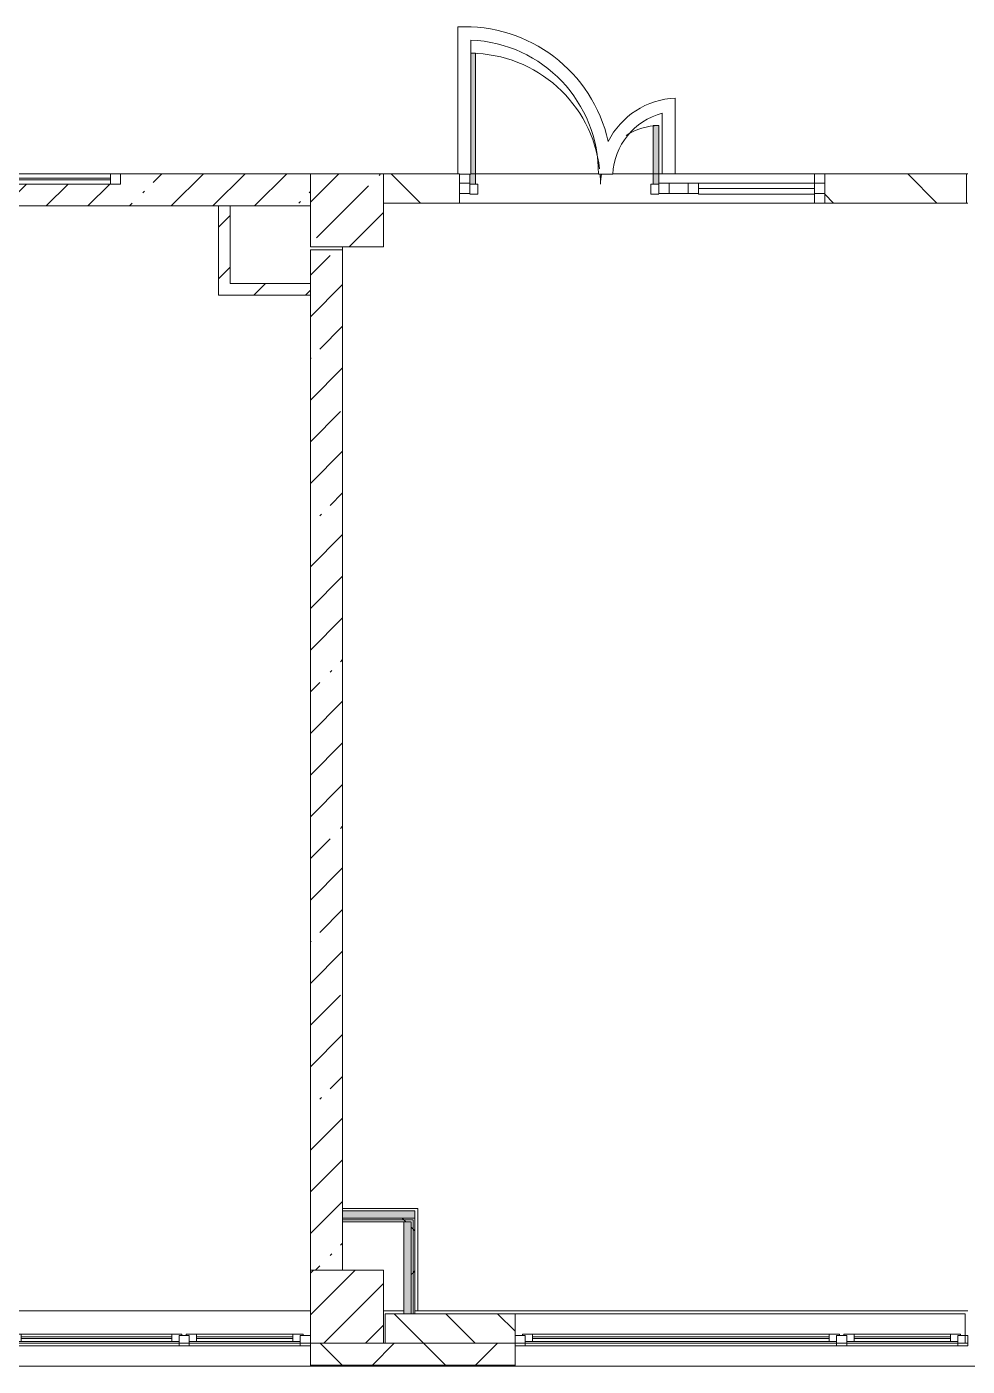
# Model space of a CAD drawing. Header units: millimetres. Extents: x 81037 to 284518, y -8553 to 29000.
# Drawn here: x 202976 to 209413, y -258 to 8906 of the extents above; entities that cross this region are included whole.
import ezdxf

# ---------------------------------------------------------------- set-up
doc = ezdxf.new("R2010")
doc.units = ezdxf.units.MM
for name, color, linetype, lineweight, true_color in [('A-DETL-GENF-9', 7, 'Continuous', 5, 0xaaaaaa), ('A-DOOR-4', 7, 'Continuous', 5, 0xe2e2e2), ('A-DOOR-5', 7, 'Continuous', 5, 0xaaaaaa), ('A-FLOR-2', 7, 'Continuous', 5, 0xaaaaaa), ('I-WALL-4', 7, 'Continuous', 5, 0xe7e7e7)]:
    doc.layers.add(name, color=color, linetype=linetype, lineweight=lineweight, true_color=true_color)
for name, color, linetype, lineweight in [('A-GLAZ-2', 7, 'Continuous', 5), ('A-GLAZ-CURT-1', 7, 'Continuous', 5), ('A-GLAZ-CWMG-2', 7, 'Continuous', 5), ('A-WALL', 7, 'Continuous', 9), ('A-WALL-4', 7, 'Continuous', 5), ('I-WALL-6', 7, 'Continuous', 5), ('S-COLS-1', 7, 'Continuous', 5)]:
    doc.layers.add(name, color=color, linetype=linetype, lineweight=lineweight)
pattern_1 = [(45, (157507.65, 0), (-285.123, 285.123), []), (45, (157792.77, 0), (-285.123, 285.123), [504.031, -100.806, 16.764, -84.042])]
pattern_2 = [(45, (157507.65, 0), (-176.7767, 176.7767), [])]
pattern_3 = [(45, (157507.65, 0), (-530.33, 530.33), []), (135, (157507.65, 0), (-530.33, -530.33), [])]

# ---------------------------------------------------------------- blocks, each defined once
blk = doc.blocks.new('BSC_Колонна _Прямоугольная - 500х500-V41-2_1_3_птичка')
at = {"layer": 'S-COLS-1'}
h = blk.add_hatch(dxfattribs=at)
h.set_pattern_fill('FP_55', color=256, style=0, pattern_type=2)
h.set_pattern_definition([(45, (-47660, -7650), (-285.123, 285.123), []), (45, (-47374.88, -7650), (-285.123, 285.123), [504.031, -100.806, 16.764, -84.042])])
h.paths.add_polyline_path([(-250, -250), (250, -250), (250, 250), (-250, 250), (-250, 100.3)])
for p, q in [((250, 250), (-250, 250)), ((-250, 250), (-250, -250)), ((250, -250), (250, 250)), ((-250, -250), (250, -250))]:
    blk.add_line(p, q, dxfattribs=at)
blk = doc.blocks.new('BSC_Колонна _Прямоугольная - 500х500-V48-2_1_3_птичка')
at = {"layer": 'S-COLS-1'}
h = blk.add_hatch(dxfattribs=at)
h.set_pattern_fill('FP_62', color=256, style=0, pattern_type=2)
h.set_pattern_definition([(45, (-47660, -150), (-285.123, 285.123), []), (45, (-47374.88, -150), (-285.123, 285.123), [504.031, -100.806, 16.764, -84.042])])
h.paths.add_polyline_path([(-250, -250), (250, -250), (250, 250), (-250, 250), (-250, 80.5)])
for p, q in [((250, 250), (-250, 250)), ((-250, 250), (-250, -250)), ((250, -250), (250, 250)), ((-250, -250), (250, -250))]:
    blk.add_line(p, q, dxfattribs=at)
blk = doc.blocks.new('120_Окно_СКБ_2Ст - 120_Окно_СКБ_2Ст 3100х2500 _мал_ створка слева-2_-V81-2_1_3_птичка')
at = {"layer": 'A-GLAZ-2'}
for p, q in [((-1550, -127), (-1550, -57)), ((-1550, -57), (-1480, -57)), ((1550, -57), (-1550, -57)), ((-1480, -57), (-1480, -127)), ((-720, -87), (-1480, -87)), ((-1480, -87), (-1480, -127)), ((-1430, -137), (-1430, -87)), ((-770, -137), (-770, -87)), ((-720, -127), (-720, -57)), ((-720, -57), (-650, -57)), ((-720, -127), (-720, -87)), ((-650, -57), (-650, -127)), ((1480, -87), (-650, -87)), ((-650, -87), (-650, -127)), ((-600, -137), (-600, -87)), ((1430, -137), (1430, -87)), ((1480, -127), (1480, -57)), ((1480, -57), (1550, -57)), ((1480, -127), (1480, -87)), ((1550, -57), (1550, -127)), ((-1480, -127), (-1550, -127)), ((-1550, -127), (-1500, -127)), ((-1480, -127), (-1500, -127)), ((-1500, -127), (-1500, -137)), ((-1500, -137), (-700, -137)), ((-700, -137), (-1500, -137)), ((-1430, -107), (-770, -107)), ((-770, -117), (-1430, -117)), ((-650, -127), (-720, -127)), ((-700, -127), (-720, -127)), ((-700, -127), (-670, -127)), ((-700, -137), (-700, -127)), ((-650, -127), (-670, -127)), ((-670, -127), (-670, -137)), ((-670, -137), (1500, -137)), ((1500, -137), (-670, -137)), ((-600, -107), (1430, -107)), ((1430, -117), (-600, -117)), ((1550, -127), (1480, -127)), ((1500, -127), (1480, -127)), ((1500, -127), (1550, -127)), ((1500, -137), (1500, -127))]:
    blk.add_line(p, q, dxfattribs=at)
blk = doc.blocks.new('120_Окно_СКБ_2Ст - 120_Окно_СКБ_2Ст 2100х2500 _мал створка СЛЕВА_-V83-2_1_3_птичка')
at = {"layer": 'A-GLAZ-2'}
for p, q in [((-1050, -127), (-1050, -57)), ((-1050, -57), (-980, -57)), ((1050, -57), (-1050, -57)), ((-980, -57), (-980, -127)), ((-220, -87), (-980, -87)), ((-980, -87), (-980, -127)), ((-930, -137), (-930, -87)), ((-270, -137), (-270, -87)), ((-220, -127), (-220, -57)), ((-220, -57), (-150, -57)), ((-220, -127), (-220, -87)), ((-150, -57), (-150, -127)), ((980, -87), (-150, -87)), ((-150, -87), (-150, -127)), ((-100, -137), (-100, -87)), ((930, -137), (930, -87)), ((980, -127), (980, -57)), ((980, -57), (1050, -57)), ((980, -127), (980, -87)), ((1050, -57), (1050, -127)), ((-980, -127), (-1050, -127)), ((-1050, -127), (-1000, -127)), ((-980, -127), (-1000, -127)), ((-1000, -127), (-1000, -137)), ((-1000, -137), (-200, -137)), ((-200, -137), (-1000, -137)), ((-930, -107), (-270, -107)), ((-270, -117), (-930, -117)), ((-150, -127), (-220, -127)), ((-200, -127), (-220, -127)), ((-200, -127), (-170, -127)), ((-200, -137), (-200, -127)), ((-150, -127), (-170, -127)), ((-170, -127), (-170, -137)), ((-170, -137), (1000, -137)), ((1000, -137), (-170, -137)), ((-100, -107), (930, -107)), ((930, -117), (-100, -117)), ((1050, -127), (980, -127)), ((1000, -127), (980, -127)), ((1000, -127), (1050, -127)), ((1000, -137), (1000, -127))]:
    blk.add_line(p, q, dxfattribs=at)
blk = doc.blocks.new('120_Окно_СКБ_1Ст - 120_Окно_СКБ_1Ст 400х1200 EI30-24228621-2_1_3_птичка')
at = {"layer": 'A-GLAZ-2'}
for p, q in [((-600, 40), (-600, 110)), ((-600, 110), (-530, 110)), ((600, 110), (-600, 110)), ((-530, 110), (-530, 40)), ((530, 40), (530, 110)), ((530, 110), (600, 110)), ((600, 110), (600, 40)), ((-530, 40), (-600, 40)), ((-600, 40), (600, 40)), ((530, 80), (-530, 80)), ((530, 70), (-530, 70)), ((600, 40), (530, 40))]:
    blk.add_line(p, q, dxfattribs=at)
blk = doc.blocks.new('Прямоугольный импост - 50 x 70 мм-31700031-2_1_3_птичка')
at = {"layer": 'A-GLAZ-CWMG-2'}
for p, q in [((-70, 35), (0, 35)), ((-70, -35), (-70, 35)), ((0, 35), (0, -35)), ((0, -35), (-70, -35))]:
    blk.add_line(p, q, dxfattribs=at)
blk = doc.blocks.new('Дверь_Витражная_остекление_ - ДВН_ДАО_Главный вход_1200 в свету-V190-2_1_3_птичка')
at = {"layer": 'A-DOOR-4'}
for points in [[(-639.4, 30), (-607.5, 30), (-607.5, 925), (-639.4, 925), (-639.4, 97), (-647.5, 97), (-647.5, 30)], [(647.5, 30), (647.5, 430), (607.5, 430), (607.5, 30)]]:
    blk.add_hatch(color=256, dxfattribs=at).paths.add_polyline_path(points)
at = {"layer": 'A-DETL-GENF-9'}
for p, q in [((-607.5, 925), (-639.4, 925)), ((-607.5, 30), (-607.5, 925)), ((647.5, 430), (607.5, 430)), ((607.5, 430), (607.5, 30)), ((647.5, 35), (647.5, 430)), ((-647.5, 97), (-647.5, 35)), ((-647.5, 30), (-607.5, 30)), ((-592.5, 30), (-647.5, 30)), ((-592.5, -40), (-592.5, 30)), ((592.5, -40), (592.5, 30)), ((592.5, 30), (647.5, 30)), ((607.5, 30), (647.5, 30)), ((-647.5, -40), (-592.5, -40)), ((647.5, -40), (592.5, -40))]:
    blk.add_line(p, q, dxfattribs=at)
at = {"layer": 'A-DOOR-5'}
for p, q in [((647.5, 430), (647.5, 35)), ((-647.5, 97), (-647.5, 35))]:
    blk.add_line(p, q, dxfattribs=at)
for centre, radius, start, end in [((-647.5, 30), 895, 6.64416, 89.47443), ((647.5, 30), 400, 90, 124.04878), ((-647.5, 30), 895, 360, 4.36056), ((647.5, 30), 400, 170.15178, 180)]:
    blk.add_arc(centre, radius, start, end, dxfattribs=at)
blk = doc.blocks.new('Системная панель - Стемалит - 40мм-32257327-2_1_3_птичка')
at = {"layer": 'A-GLAZ-CURT-1'}
for p, q in [((65, 35), (-65, 35)), ((-65, 35), (-65, -35)), ((65, -35), (65, 35)), ((-65, -35), (65, -35))]:
    blk.add_line(p, q, dxfattribs=at)
blk = doc.blocks.new('Прямоугольный импост - 50 x 70 мм-31687886-2_1_3_птичка')
at = {"layer": 'A-GLAZ-CWMG-2'}
for p, q in [((-35, 35), (35, 35)), ((-35, -35), (-35, 35)), ((35, 35), (35, -35)), ((35, -35), (-35, -35))]:
    blk.add_line(p, q, dxfattribs=at)
blk = doc.blocks.new('Прямоугольный импост - 50 x 70 мм-31701779-2_1_3_птичка')
at = {"layer": 'A-GLAZ-CWMG-2'}
for p, q in [((0, 35), (-70, 35)), ((-70, 35), (-70, -35)), ((0, -35), (0, 35)), ((-70, -35), (0, -35))]:
    blk.add_line(p, q, dxfattribs=at)
blk = doc.blocks.new('Системная панель - Стекло - 40мм-V191-2_1_3_птичка')
at = {"layer": 'A-GLAZ-CURT-1'}
for p, q in [((397.5, 0), (-397.5, 0)), ((-397.5, 0), (-397.5, -40)), ((397.5, -40), (397.5, 0)), ((-397.5, -40), (397.5, -40))]:
    blk.add_line(p, q, dxfattribs=at)
blk = doc.blocks.new('Прямоугольный импост - 50 x 70 мм-31702100-2_1_3_птичка')
at = {"layer": 'A-GLAZ-CWMG-2'}
for p, q in [((-35, 35), (35, 35)), ((-35, -35), (-35, 35)), ((35, 35), (35, -35)), ((35, -35), (-35, -35))]:
    blk.add_line(p, q, dxfattribs=at)
blk = doc.blocks.new('Прямоугольный импост - 50 x 70 мм-31720914-2_1_3_птичка')
at = {"layer": 'A-GLAZ-CWMG-2'}
blk.add_line((6460, 7920), (5665, 7920), dxfattribs=at)

msp = doc.modelspace()

# ---------------------------------------------------------------- hatches: boundary and pattern name
at = {"layer": 'A-WALL-4'}
h = msp.add_hatch(dxfattribs=at)
h.set_pattern_fill('FP_81', color=256, style=0, pattern_type=2)
h.set_pattern_definition([(135, (157507.65, 0), (-176.7767, -176.7767), [])])
h.paths.add_polyline_path([(206317.7, -100), (206317.7, 100), (205427.7, 100), (205427.7, -100), (205523, -100)])
h = msp.add_hatch(dxfattribs=at)
h.set_pattern_fill('FP_71', color=256, style=0, pattern_type=2)
h.set_pattern_definition([(45, (157507.65, 0), (-353.5534, 353.5534), []), (135, (157507.65, 0), (-353.5534, -353.5534), [])])
h.paths.add_polyline_path([(233207.7, -250), (233207.7, -100), (229067.7, -100), (229067.7, -250), (232421.1, -250)])
h.paths.add_polyline_path([(226856, -250), (228167.7, -250), (228167.7, -100), (224567.7, -100), (224567.7, -250), (225000.9, -250)])
h.paths.add_polyline_path([(219435.8, -250), (219567.7, -250), (219567.7, -100), (218417.7, -100), (218417.7, -250), (218508.3, -250)])
h.paths.add_polyline_path([(214417.7, -250), (214667.7, -250), (214667.7, -100), (213917.7, -100), (213917.7, -250), (214334.4, -250)])
h.paths.add_polyline_path([(216317.7, -250), (216317.7, -100), (215567.7, -100), (215567.7, -250), (215725.7, -250)])
h.paths.add_polyline_path([(222667.7, -250), (223667.7, -250), (223667.7, -100), (222667.7, -100)])
h.paths.add_polyline_path([(210817.7, -250), (210817.7, -100), (209417.7, -100), (209417.7, -250), (210160.6, -250)])
h.paths.add_polyline_path([(206317.7, -250), (206317.7, -100), (204917.7, -100), (204917.7, -250), (205523, -250)])
h.paths.add_polyline_path([(202740.4, -250), (202817.7, -250), (202817.7, -100), (202444, -100), (202444, -250)])
h.paths.add_polyline_path([(200917.7, -250), (201544, -250), (201544, -100), (200167.7, -100), (200167.7, -250), (200885.4, -250)])
h.paths.add_polyline_path([(193397.7, -250), (193397.7, -100), (192277.7, -100), (192277.7, -250), (193001.5, -250)])
h.paths.add_polyline_path([(196547.7, -250), (197067.7, -250), (197067.7, -100), (195497.7, -100), (195497.7, -250), (196247.8, -250)])
h.paths.add_polyline_path([(190682.7, -250), (191377.7, -250), (191377.7, -100), (190517.7, -100), (190517.7, -250)])
h.paths.add_polyline_path([(188363.9, -250), (188417.7, -250), (188417.7, -100), (186717.4, -100), (186717.4, -250), (187900.1, -250)])
h.paths.add_polyline_path([(179552.4, -250), (180217.7, -250), (180217.7, -100), (179117.7, -100), (179117.7, -250)])
h.paths.add_polyline_path([(173987.3, -250), (174767.7, -250), (174767.7, -100), (173617.7, -100), (173617.7, -250)])
h.paths.add_polyline_path([(175667.7, -250), (176317.7, -250), (176317.7, -100), (175667.7, -100)])
h.paths.add_polyline_path([(182317.7, -250), (183917.4, -250), (183917.4, -100), (182317.7, -100)])
h.paths.add_polyline_path([(166067.7, -250), (166067.7, -100), (162137.7, -100), (162137.7, -250), (165639.6, -250)])
h.paths.add_polyline_path([(160074.5, -250), (161237.7, -250), (161237.7, -100), (157247.7, -100), (157247.7, -250), (158219.5, -250)])
h.paths.add_polyline_path([(169167.7, -250), (170517.7, -250), (170517.7, -100), (169167.7, -100)])
at = {"layer": 'I-WALL-4'}
for points in [[(205631.7, 755), (205631.7, 805), (205137.7, 805), (205137.7, 755), (205523, 755)], [(205606.7, 100), (205606.7, 730), (205556.7, 730), (205556.7, 100)]]:
    msp.add_hatch(color=256, dxfattribs=at).paths.add_polyline_path(points)
at = {"layer": 'I-WALL-6'}
h = msp.add_hatch(dxfattribs=at)
h.set_pattern_fill('FP_79', color=256, style=0, pattern_type=2)
h.set_pattern_definition(pattern_1)
h.paths.add_polyline_path([(202740.4, 7680), (204917.7, 7680), (204917.7, 7900), (203617.7, 7900), (203617.7, 7830), (202417.7, 7830), (202417.7, 7900), (200917.7, 7900), (200917.7, 7680), (201697.7, 7680)])
h = msp.add_hatch(dxfattribs=at)
h.set_pattern_fill('FP_82', color=256, style=0, pattern_type=2)
h.set_pattern_definition([(135, (157507.65, 0), (-353.5534, -353.5534), [])])
h.paths.add_polyline_path([(209407.7, 7700), (209407.7, 7900), (208437.7, 7900), (208437.7, 7700)])
h.paths.add_polyline_path([(205417.7, 7700), (205937.7, 7700), (205937.7, 7900), (205417.7, 7900), (205417.7, 7750.3)])
h = msp.add_hatch(dxfattribs=at)
h.set_pattern_fill('FP_83', color=256, style=0, pattern_type=2)
h.set_pattern_definition(pattern_2)
h.paths.add_polyline_path([(204367.7, 7070), (204367.7, 7680), (204287.7, 7680), (204287.7, 7070)])
h = msp.add_hatch(dxfattribs=at)
h.set_pattern_fill('FP_79', color=256, style=0, pattern_type=2)
h.set_pattern_definition(pattern_1)
h.paths.add_polyline_path([(205022.4, 400), (205137.7, 400), (205137.7, 7380), (204917.7, 7380), (204917.7, 400), (205020.4, 400)])
h = msp.add_hatch(dxfattribs=at)
h.set_pattern_fill('FP_83', color=256, style=0, pattern_type=2)
h.set_pattern_definition(pattern_2)
h.paths.add_polyline_path([(204917.7, 7070), (204917.7, 7150), (204367.7, 7150), (204367.7, 7070), (204595.5, 7070)])
h = msp.add_hatch(dxfattribs=at)
h.set_pattern_fill('FP_165', color=256, style=0, pattern_type=2)
h.set_pattern_definition(pattern_3)
h.paths.add_polyline_path([(205619.2, 742.5), (205631.7, 742.5), (205631.7, 755), (205137.7, 755), (205137.7, 742.5), (205523, 742.5)])
h = msp.add_hatch(dxfattribs=at)
h.set_pattern_fill('FP_165', color=256, style=0, pattern_type=2)
h.set_pattern_definition(pattern_3)
h.paths.add_polyline_path([(205606.7, 730), (205619.2, 730), (205619.2, 742.5), (205137.7, 742.5), (205137.7, 730), (205556.7, 730)])
h = msp.add_hatch(dxfattribs=at)
h.set_pattern_fill('FP_165', color=256, style=0, pattern_type=2)
h.set_pattern_definition(pattern_3)
h.paths.add_polyline_path([(205631.7, 100), (205631.7, 742.5), (205619.2, 742.5), (205619.2, 100)])
h = msp.add_hatch(dxfattribs=at)
h.set_pattern_fill('FP_165', color=256, style=0, pattern_type=2)
h.set_pattern_definition(pattern_3)
h.paths.add_polyline_path([(205619.2, 100), (205619.2, 730), (205606.7, 730), (205606.7, 100)])

# ---------------------------------------------------------------- linework, layer by layer
at = {"layer": 'A-FLOR-2'}
for p, q in [((205925.7, 8904.6), (205925.7, 7900)), ((206015.7, 7897), (206015.7, 8815.2)), ((207414.7, 7900), (207414.7, 8418.4)), ((207324.7, 8314.2), (207324.7, 7900)), ((205937.7, 7897), (206015.7, 7897)), ((206015.7, 7900), (206888.1, 7900)), ((206888.2, 7897), (206986.2, 7897)), ((206986.6, 7900), (208437.7, 7900)), ((208367.7, 7900), (207414.7, 7900)), ((208367.7, 7835), (208367.7, 7900)), ((209407.7, 7900), (209417.7, 7900)), ((208367.7, 7700), (208367.7, 7760)), ((209417.7, 7700), (209407.7, 7700)), ((205137.7, 7400), (205137.7, 7380)), ((205137.7, 820), (205651.7, 820)), ((205651.7, 820), (205651.7, 120))]:
    msp.add_line(p, q, dxfattribs=at)
for centre, radius, start, end in [((205978.3, 7906), 1000, 12.44956, 93.01125), ((205978.3, 7906), 910, 359.43333, 87.64026), ((207439.7, 7875), 544, 92.63401, 153.04618), ((207439.7, 7875), 454, 104.67311, 177.22246)]:
    msp.add_arc(centre, radius, start, end, dxfattribs=at)
at = {"layer": 'A-WALL'}
for p, q in [((204367.7, 7680), (204287.7, 7680)), ((204917.7, 7070), (204917.7, 7150)), ((205137.7, 805), (205137.7, 730)), ((205137.7, 755), (205631.7, 755)), ((205137.7, 742.5), (205619.2, 742.5)), ((205619.2, 100), (205619.2, 742.5)), ((205606.7, 730), (205556.7, 730)), ((205606.7, 100), (205606.7, 730)), ((205427.7, -100), (206317.7, -100)), ((204917.7, -250), (206317.7, -250)), ((204917.7, -253), (206317.7, -253))]:
    msp.add_line(p, q, dxfattribs=at)
at = {"layer": 'A-WALL-4'}
for p, q in [((205427.7, 100), (205427.7, -100)), ((205427.7, 100), (209397.7, 100)), ((206317.7, -258), (206317.7, 100)), ((209397.7, -100), (209397.7, 100)), ((204917.7, -100), (204917.7, -258)), ((205417.7, -100), (205427.7, -100)), ((215567.7, -258), (182317.7, -258))]:
    msp.add_line(p, q, dxfattribs=at)
at = {"layer": 'I-WALL-6'}
for p, q in [((204917.7, 7900), (203617.7, 7900)), ((205937.7, 7900), (205417.7, 7900)), ((205937.7, 7700), (205937.7, 7900)), ((206015.7, 7900), (206888.1, 7900)), ((206986.6, 7900), (207324.7, 7900)), ((208367.7, 7900), (209407.7, 7900)), ((208437.7, 7900), (208437.7, 7700)), ((209407.7, 7700), (209407.7, 7900)), ((209407.7, 7700), (205417.7, 7700)), ((201697.7, 7680), (204287.7, 7680)), ((204287.7, 7680), (204287.7, 7070)), ((204367.7, 7150), (204367.7, 7680)), ((204367.7, 7680), (204917.7, 7680)), ((205137.7, 7380), (204917.7, 7380)), ((204917.7, 7380), (204917.7, 7150)), ((205137.7, 805), (205137.7, 7380)), ((204917.7, 7150), (204367.7, 7150)), ((204287.7, 7070), (204917.7, 7070)), ((204917.7, 7070), (204917.7, 400)), ((205631.7, 805), (205137.7, 805)), ((205631.7, 100), (205631.7, 805)), ((205137.7, 400), (205137.7, 730)), ((205137.7, 730), (205556.7, 730)), ((205556.7, 730), (205556.7, 100)), ((201196.8, 120), (204917.7, 120)), ((205417.7, 120), (205556.7, 120)), ((205631.7, 120), (209417.7, 120)), ((204917.7, -100), (202817.7, -100)), ((209417.7, -100), (206317.7, -100))]:
    msp.add_line(p, q, dxfattribs=at)

# ---------------------------------------------------------------- block references
at = {"layer": 'A-DOOR-5'}
msp.add_blockref('Дверь_Витражная_остекление_ - ДВН_ДАО_Главный вход_1200 в свету-V190-2_1_3_птичка', (206655.2, 7800), dxfattribs=at)
at = {"layer": 'A-GLAZ-2'}
msp.add_blockref('120_Окно_СКБ_1Ст - 120_Окно_СКБ_1Ст 400х1200 EI30-24228621-2_1_3_птичка', (203017.7, 7790), dxfattribs=at)
at = {"layer": 'A-GLAZ-2', "rotation": 180}
for name, p in [('120_Окно_СКБ_2Ст - 120_Окно_СКБ_2Ст 2100х2500 _мал створка СЛЕВА_-V83-2_1_3_птичка', (203867.7, -175)), ('120_Окно_СКБ_2Ст - 120_Окно_СКБ_2Ст 3100х2500 _мал_ створка слева-2_-V81-2_1_3_птичка', (207867.7, -175))]:
    msp.add_blockref(name, p, dxfattribs=at)
at = {"layer": 'A-GLAZ-CURT-1'}
for name, p in [('Системная панель - Стемалит - 40мм-32257327-2_1_3_птичка', (207437.7, 7800)), ('Системная панель - Стекло - 40мм-V191-2_1_3_птичка', (207970.2, 7800))]:
    msp.add_blockref(name, p, dxfattribs=at)
at = {"layer": 'A-GLAZ-CWMG-2', "rotation": 180}
msp.add_blockref('Прямоугольный импост - 50 x 70 мм-31701779-2_1_3_птичка', (205937.7, 7800), dxfattribs=at)
at = {"layer": 'A-GLAZ-CWMG-2', "extrusion": (0, 0, -1), "rotation": 180}
for name, p in [('Прямоугольный импост - 50 x 70 мм-31687886-2_1_3_птичка', (-207337.7, 7800)), ('Прямоугольный импост - 50 x 70 мм-31702100-2_1_3_птичка', (-207537.7, 7800)), ('Прямоугольный импост - 50 x 70 мм-31700031-2_1_3_птичка', (-208437.7, 7800))]:
    msp.add_blockref(name, p, dxfattribs=at)
at = {"layer": 'A-GLAZ-CWMG-2'}
msp.add_blockref('Прямоугольный импост - 50 x 70 мм-31720914-2_1_3_птичка', (201907.7, -85), dxfattribs=at)
at = {"layer": 'S-COLS-1'}
for name, p in [('BSC_Колонна _Прямоугольная - 500х500-V41-2_1_3_птичка', (205167.7, 7650)), ('BSC_Колонна _Прямоугольная - 500х500-V48-2_1_3_птичка', (205167.7, 150))]:
    msp.add_blockref(name, p, dxfattribs=at)

doc.saveas('drawing.dxf')
